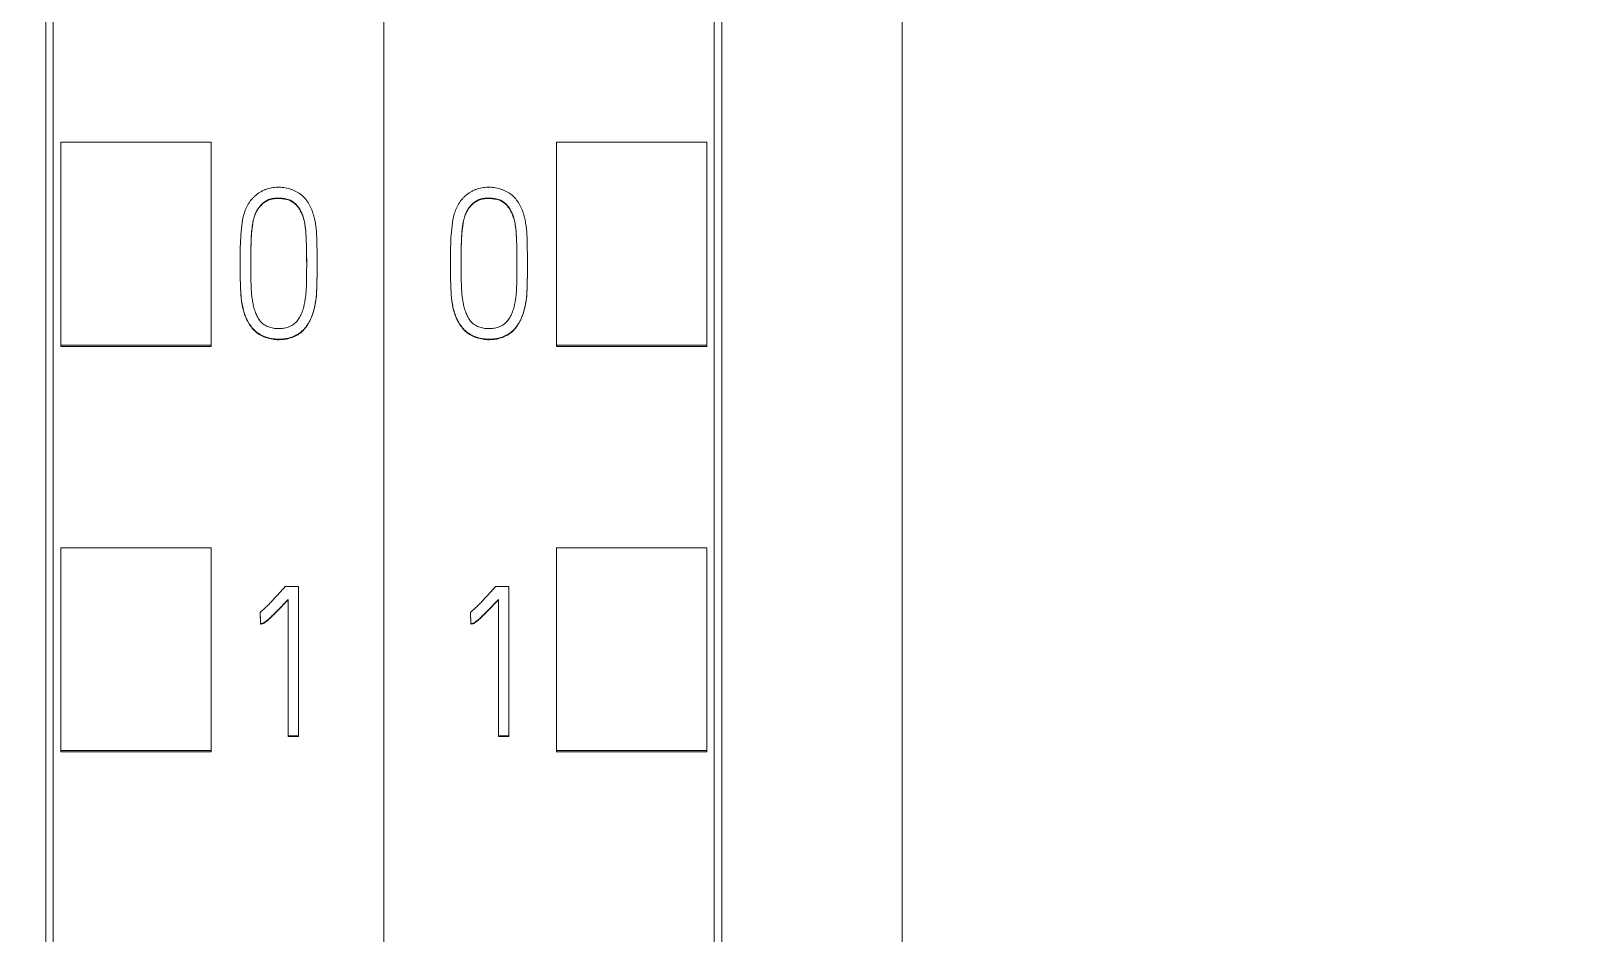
# Model space of a CAD drawing. Header units: millimetres. Extents: x 1359 to 3577, y 1333 to 3557.
# Drawn here: x 2831.47 to 2851.97, y 3249.62 to 3261.64 of the extents above; entities that cross this region are included whole.
import ezdxf

# ---------------------------------------------------------------- set-up
doc = ezdxf.new("R2010")
doc.units = ezdxf.units.MM
doc.set_wipeout_variables(frame=1)
doc.layers.add('000-PI-Oprema', color=30, linetype='Continuous', lineweight=5)
doc.layers.add('002-PI-Kabelska kanalica', color=150, linetype='Continuous')

# ---------------------------------------------------------------- blocks, each defined once
blk = doc.blocks.new('S7-1500 DQ HF - 6ES7522-1BL01-0AB0')
blk.add_wipeout([(0, 147), (34.8, 147), (34.8, 0), (0, 0)])
at = {"layer": '000-PI-Oprema', "color": 0, "linetype": 'ByBlock', "lineweight": 0}
for p, q in [((0, 134.681), (0, 21.262)), ((34.8, 134.681), (34.8, 21.262)), ((4.4, 132.4), (4.4, 23.585)), ((30.4, 23.585), (30.4, 132.4)), ((2.3, 74.367), (2.3, 77.069)), ((4.3, 77.069), (2.3, 77.069)), ((4.3, 74.367), (4.3, 77.069)), ((30.5, 74.367), (30.5, 77.069)), ((30.5, 77.069), (32.5, 77.069)), ((32.5, 74.367), (32.5, 77.069)), ((0.888, 75.469), (0.888, 75.462)), ((1.912, 75.42), (1.912, 75.427)), ((32.888, 75.469), (32.888, 75.462)), ((33.912, 75.42), (33.912, 75.427)), ((2.3, 74.35), (2.3, 74.367)), ((4.3, 74.367), (2.3, 74.367)), ((4.3, 74.35), (2.3, 74.35)), ((4.3, 74.35), (4.3, 74.367)), ((30.5, 74.35), (30.5, 74.367)), ((30.5, 74.367), (32.5, 74.367)), ((30.5, 74.35), (32.5, 74.35)), ((32.5, 74.35), (32.5, 74.367)), ((2.3, 68.966), (2.3, 71.667)), ((4.3, 71.667), (2.3, 71.667)), ((4.3, 68.966), (4.3, 71.667)), ((30.5, 68.966), (30.5, 71.667)), ((30.5, 71.667), (32.5, 71.667)), ((32.5, 68.966), (32.5, 71.667)), ((1.664, 71.151), (1.489, 71.151)), ((1.664, 69.163), (1.664, 71.151)), ((33.664, 71.151), (33.489, 71.151)), ((33.664, 69.163), (33.664, 71.151)), ((1.525, 70.98), (1.525, 69.163)), ((33.525, 70.98), (33.525, 69.163)), ((1.153, 70.806), (1.153, 70.8)), ((33.153, 70.806), (33.153, 70.8)), ((1.161, 70.658), (1.161, 70.652)), ((33.161, 70.658), (33.161, 70.652)), ((1.525, 69.163), (1.525, 69.156)), ((1.525, 69.163), (1.664, 69.163)), ((1.664, 69.156), (1.525, 69.156)), ((1.664, 69.163), (1.664, 69.156)), ((33.525, 69.163), (33.525, 69.156)), ((33.525, 69.163), (33.664, 69.163)), ((33.664, 69.156), (33.525, 69.156)), ((33.664, 69.163), (33.664, 69.156)), ((2.3, 68.95), (2.3, 68.966)), ((4.3, 68.966), (2.3, 68.966)), ((4.3, 68.95), (2.3, 68.95)), ((4.3, 68.95), (4.3, 68.966)), ((30.5, 68.966), (32.5, 68.966)), ((30.5, 68.95), (30.5, 68.966)), ((30.5, 68.95), (32.5, 68.95)), ((32.5, 68.95), (32.5, 68.966))]:
    blk.add_line(p, q, dxfattribs=at)
for points, knots in [([(4.5, 132.586), (4.5, 129.542), (4.5, 119.972), (4.5, 105.802), (4.5, 91.235), (4.5, 77.025), (4.5, 62.731), (4.5, 47.245), (4.5, 34.605), (4.5, 26.64), (4.5, 23.299)], [0, 0, 0, 0, 0.083934, 0.263736, 0.389889, 0.484142, 0.653794, 0.78188, 0.908517, 1, 1, 1, 1]), ([(30.3, 23.299), (30.3, 26.64), (30.3, 34.605), (30.3, 47.245), (30.3, 62.731), (30.3, 77.025), (30.3, 91.235), (30.3, 105.802), (30.3, 119.972), (30.3, 129.542), (30.3, 132.586)], [0, 0, 0, 0, 0.091483, 0.21812, 0.346206, 0.515858, 0.610111, 0.736264, 0.916066, 1, 1, 1, 1]), ([(6.9, 129.52), (6.9, 127.497), (6.9, 118.948), (6.9, 105.802), (6.9, 91.235), (6.9, 77.025), (6.9, 62.731), (6.9, 47.245), (6.9, 34.486), (6.9, 25.605), (6.9, 21.348), (6.9, 20.55)], [0, 0, 0, 0, 0.055935, 0.236292, 0.362833, 0.457376, 0.627551, 0.756032, 0.883059, 0.978086, 1, 1, 1, 1]), ([(1.229, 76.44), (1.254, 76.45), (1.28, 76.457), (1.333, 76.466), (1.36, 76.469), (1.414, 76.47), (1.441, 76.468), (1.494, 76.46), (1.521, 76.455), (1.56, 76.443), (1.572, 76.439), (1.598, 76.43), (1.622, 76.419), (1.646, 76.406), (1.663, 76.396), (1.669, 76.392), (1.68, 76.385), (1.686, 76.381), (1.713, 76.361), (1.732, 76.342), (1.759, 76.312), (1.767, 76.301), (1.783, 76.279), (1.79, 76.268), (1.811, 76.234), (1.823, 76.21), (1.845, 76.161), (1.854, 76.135), (1.865, 76.097), (1.869, 76.084), (1.876, 76.058), (1.885, 76.019), (1.899, 75.927), (1.905, 75.848), (1.909, 75.742), (1.91, 75.689), (1.912, 75.583), (1.912, 75.53), (1.912, 75.424), (1.912, 75.318), (1.91, 75.212), (1.907, 75.106), (1.905, 75.053), (1.894, 74.948), (1.885, 74.896), (1.868, 74.831), (1.864, 74.818), (1.856, 74.792), (1.852, 74.779), (1.837, 74.741), (1.827, 74.716), (1.808, 74.68), (1.802, 74.668), (1.788, 74.645), (1.781, 74.634), (1.757, 74.601), (1.74, 74.581), (1.711, 74.553), (1.701, 74.544), (1.685, 74.531), (1.679, 74.527), (1.668, 74.52), (1.662, 74.516), (1.634, 74.498), (1.609, 74.486), (1.571, 74.472), (1.558, 74.468), (1.532, 74.46), (1.519, 74.457), (1.479, 74.45), (1.453, 74.447), (1.412, 74.445), (1.399, 74.445), (1.371, 74.446), (1.358, 74.447), (1.317, 74.451), (1.291, 74.456), (1.252, 74.466), (1.239, 74.471), (1.214, 74.48), (1.201, 74.485), (1.164, 74.502), (1.141, 74.515), (1.108, 74.539), (1.097, 74.548), (1.077, 74.566), (1.067, 74.576), (1.04, 74.606), (1.024, 74.627), (1.002, 74.661), (0.995, 74.673), (0.982, 74.697), (0.976, 74.709), (0.959, 74.746), (0.95, 74.771), (0.938, 74.809), (0.934, 74.822), (0.927, 74.849), (0.924, 74.862), (0.916, 74.902), (0.911, 74.928), (0.893, 75.061), (0.891, 75.168), (0.888, 75.329), (0.888, 75.382), (0.888, 75.489), (0.888, 75.543), (0.889, 75.65), (0.89, 75.703), (0.895, 75.81), (0.899, 75.863), (0.91, 75.969), (0.917, 76.022), (0.935, 76.1), (0.942, 76.126), (0.956, 76.165), (0.961, 76.178), (0.972, 76.203), (0.978, 76.216), (0.998, 76.252), (1.013, 76.274), (1.039, 76.307), (1.048, 76.317), (1.067, 76.337), (1.077, 76.346), (1.108, 76.373), (1.13, 76.39), (1.166, 76.411), (1.178, 76.418), (1.197, 76.427), (1.206, 76.431), (1.218, 76.436), (1.222, 76.438), (1.226, 76.439), (1.227, 76.439), (1.229, 76.44)], [0, 0, 0, 0, 0.015625, 0.015625, 0.03125, 0.03125, 0.046875, 0.046875, 0.0625, 0.0625, 0.070312, 0.070312, 0.078125, 0.085937, 0.085937, 0.089844, 0.089844, 0.09375, 0.09375, 0.109375, 0.109375, 0.117187, 0.117187, 0.125, 0.125, 0.140625, 0.140625, 0.15625, 0.15625, 0.164062, 0.164062, 0.171875, 0.1875, 0.21875, 0.21875, 0.25, 0.25, 0.28125, 0.28125, 0.3125, 0.34375, 0.34375, 0.375, 0.375, 0.40625, 0.40625, 0.414062, 0.414062, 0.421875, 0.421875, 0.4375, 0.4375, 0.445312, 0.445312, 0.453125, 0.453125, 0.46875, 0.46875, 0.476562, 0.476562, 0.480469, 0.480469, 0.484375, 0.484375, 0.5, 0.5, 0.507812, 0.507812, 0.515625, 0.515625, 0.53125, 0.53125, 0.539062, 0.539062, 0.546875, 0.546875, 0.5625, 0.5625, 0.570312, 0.570312, 0.578125, 0.578125, 0.59375, 0.59375, 0.601562, 0.601562, 0.609375, 0.609375, 0.625, 0.625, 0.632812, 0.632812, 0.640625, 0.640625, 0.65625, 0.65625, 0.664062, 0.664062, 0.671875, 0.671875, 0.6875, 0.6875, 0.75, 0.75, 0.78125, 0.78125, 0.8125, 0.8125, 0.84375, 0.84375, 0.875, 0.875, 0.90625, 0.90625, 0.921875, 0.921875, 0.929687, 0.929687, 0.9375, 0.9375, 0.953125, 0.953125, 0.960937, 0.960937, 0.96875, 0.96875, 0.984375, 0.984375, 0.992188, 0.992188, 0.996094, 0.998047, 0.999023, 0.999023, 1, 1, 1, 1]), ([(33.229, 76.44), (33.254, 76.45), (33.28, 76.457), (33.333, 76.466), (33.36, 76.469), (33.414, 76.47), (33.441, 76.468), (33.494, 76.46), (33.521, 76.455), (33.56, 76.443), (33.572, 76.439), (33.598, 76.43), (33.622, 76.419), (33.646, 76.406), (33.663, 76.396), (33.669, 76.392), (33.68, 76.385), (33.686, 76.381), (33.713, 76.361), (33.732, 76.342), (33.759, 76.312), (33.767, 76.301), (33.783, 76.279), (33.79, 76.268), (33.811, 76.234), (33.823, 76.21), (33.845, 76.161), (33.854, 76.135), (33.865, 76.097), (33.869, 76.084), (33.876, 76.058), (33.885, 76.019), (33.899, 75.927), (33.905, 75.848), (33.909, 75.742), (33.91, 75.689), (33.912, 75.583), (33.912, 75.53), (33.912, 75.424), (33.912, 75.318), (33.91, 75.212), (33.907, 75.106), (33.905, 75.053), (33.894, 74.948), (33.885, 74.896), (33.868, 74.831), (33.864, 74.818), (33.856, 74.792), (33.852, 74.779), (33.837, 74.741), (33.827, 74.716), (33.808, 74.68), (33.802, 74.668), (33.788, 74.645), (33.781, 74.634), (33.757, 74.601), (33.74, 74.581), (33.711, 74.553), (33.701, 74.544), (33.685, 74.531), (33.679, 74.527), (33.668, 74.52), (33.662, 74.516), (33.634, 74.498), (33.609, 74.486), (33.571, 74.472), (33.558, 74.468), (33.532, 74.46), (33.519, 74.457), (33.479, 74.45), (33.453, 74.447), (33.412, 74.445), (33.399, 74.445), (33.371, 74.446), (33.358, 74.447), (33.317, 74.451), (33.291, 74.456), (33.252, 74.466), (33.239, 74.471), (33.214, 74.48), (33.201, 74.485), (33.164, 74.502), (33.141, 74.515), (33.108, 74.539), (33.097, 74.548), (33.077, 74.566), (33.067, 74.576), (33.04, 74.606), (33.024, 74.627), (33.002, 74.661), (32.995, 74.673), (32.982, 74.697), (32.976, 74.709), (32.959, 74.746), (32.95, 74.771), (32.938, 74.809), (32.934, 74.822), (32.927, 74.849), (32.924, 74.862), (32.916, 74.902), (32.911, 74.928), (32.893, 75.061), (32.891, 75.168), (32.888, 75.329), (32.888, 75.382), (32.888, 75.489), (32.888, 75.543), (32.889, 75.65), (32.89, 75.703), (32.895, 75.81), (32.899, 75.863), (32.91, 75.969), (32.917, 76.022), (32.935, 76.1), (32.942, 76.126), (32.956, 76.165), (32.961, 76.178), (32.972, 76.203), (32.978, 76.216), (32.998, 76.252), (33.013, 76.274), (33.039, 76.307), (33.048, 76.317), (33.067, 76.337), (33.077, 76.346), (33.108, 76.373), (33.13, 76.39), (33.166, 76.411), (33.178, 76.418), (33.197, 76.427), (33.206, 76.431), (33.218, 76.436), (33.222, 76.438), (33.226, 76.439), (33.227, 76.439), (33.229, 76.44)], [0, 0, 0, 0, 0.015625, 0.015625, 0.03125, 0.03125, 0.046875, 0.046875, 0.0625, 0.0625, 0.070312, 0.070312, 0.078125, 0.085937, 0.085937, 0.089844, 0.089844, 0.09375, 0.09375, 0.109375, 0.109375, 0.117187, 0.117187, 0.125, 0.125, 0.140625, 0.140625, 0.15625, 0.15625, 0.164062, 0.164062, 0.171875, 0.1875, 0.21875, 0.21875, 0.25, 0.25, 0.28125, 0.28125, 0.3125, 0.34375, 0.34375, 0.375, 0.375, 0.40625, 0.40625, 0.414062, 0.414062, 0.421875, 0.421875, 0.4375, 0.4375, 0.445312, 0.445312, 0.453125, 0.453125, 0.46875, 0.46875, 0.476562, 0.476562, 0.480469, 0.480469, 0.484375, 0.484375, 0.5, 0.5, 0.507812, 0.507812, 0.515625, 0.515625, 0.53125, 0.53125, 0.539063, 0.539063, 0.546875, 0.546875, 0.5625, 0.5625, 0.570313, 0.570313, 0.578125, 0.578125, 0.59375, 0.59375, 0.601563, 0.601563, 0.609375, 0.609375, 0.625, 0.625, 0.632813, 0.632813, 0.640625, 0.640625, 0.65625, 0.65625, 0.664063, 0.664063, 0.671875, 0.671875, 0.6875, 0.6875, 0.75, 0.75, 0.78125, 0.78125, 0.8125, 0.8125, 0.84375, 0.84375, 0.875, 0.875, 0.90625, 0.90625, 0.921875, 0.921875, 0.929688, 0.929688, 0.9375, 0.9375, 0.953125, 0.953125, 0.960938, 0.960938, 0.96875, 0.96875, 0.984375, 0.984375, 0.992187, 0.992187, 0.996094, 0.998047, 0.999023, 0.999023, 1, 1, 1, 1]), ([(1.572, 76.287), (1.592, 76.276), (1.609, 76.263), (1.641, 76.231), (1.656, 76.214), (1.681, 76.177), (1.692, 76.157), (1.711, 76.117), (1.719, 76.096), (1.741, 76.032), (1.749, 75.989), (1.758, 75.922), (1.76, 75.9), (1.763, 75.856), (1.764, 75.833), (1.77, 75.722), (1.772, 75.632), (1.774, 75.454), (1.773, 75.364), (1.771, 75.23), (1.77, 75.163), (1.767, 75.096), (1.763, 75.051), (1.761, 75.029), (1.753, 74.963), (1.745, 74.919), (1.728, 74.854), (1.722, 74.833), (1.71, 74.801), (1.706, 74.791), (1.697, 74.77), (1.688, 74.75), (1.677, 74.73), (1.665, 74.711), (1.658, 74.702), (1.637, 74.676), (1.621, 74.66), (1.594, 74.64), (1.584, 74.634), (1.565, 74.623), (1.555, 74.618), (1.534, 74.609), (1.523, 74.605), (1.502, 74.599), (1.491, 74.596), (1.458, 74.59), (1.436, 74.587), (1.402, 74.586), (1.391, 74.586), (1.368, 74.587), (1.357, 74.588), (1.324, 74.593), (1.302, 74.597), (1.27, 74.608), (1.26, 74.612), (1.239, 74.621), (1.219, 74.631), (1.2, 74.644), (1.187, 74.654), (1.183, 74.658), (1.174, 74.665), (1.17, 74.669), (1.159, 74.681), (1.152, 74.69), (1.138, 74.708), (1.132, 74.717), (1.115, 74.747), (1.105, 74.767), (1.089, 74.808), (1.082, 74.829), (1.073, 74.862), (1.07, 74.873), (1.064, 74.894), (1.057, 74.927), (1.051, 74.96), (1.042, 75.025), (1.039, 75.069), (1.031, 75.201), (1.029, 75.289), (1.029, 75.421), (1.03, 75.466), (1.03, 75.554), (1.031, 75.686), (1.035, 75.818), (1.046, 75.928), (1.049, 75.95), (1.055, 75.994), (1.059, 76.015), (1.067, 76.048), (1.07, 76.058), (1.076, 76.079), (1.08, 76.09), (1.092, 76.121), (1.101, 76.141), (1.117, 76.169), (1.123, 76.179), (1.135, 76.197), (1.142, 76.206), (1.163, 76.231), (1.178, 76.247), (1.204, 76.268), (1.213, 76.275), (1.231, 76.287), (1.241, 76.292), (1.27, 76.307), (1.291, 76.313), (1.335, 76.323), (1.357, 76.325), (1.401, 76.326), (1.423, 76.325), (1.467, 76.32), (1.489, 76.317), (1.521, 76.308), (1.531, 76.305), (1.547, 76.299), (1.552, 76.297), (1.559, 76.294), (1.562, 76.292), (1.567, 76.29), (1.569, 76.289), (1.572, 76.287)], [0, 0, 0, 0, 0.015625, 0.015625, 0.03125, 0.03125, 0.046875, 0.046875, 0.0625, 0.0625, 0.09375, 0.09375, 0.109375, 0.109375, 0.125, 0.125, 0.1875, 0.1875, 0.25, 0.25, 0.28125, 0.296875, 0.296875, 0.3125, 0.3125, 0.34375, 0.34375, 0.359375, 0.359375, 0.367188, 0.367188, 0.375, 0.382813, 0.382813, 0.390625, 0.390625, 0.40625, 0.40625, 0.414063, 0.414063, 0.421875, 0.421875, 0.429688, 0.429688, 0.4375, 0.4375, 0.453125, 0.453125, 0.460938, 0.460938, 0.46875, 0.46875, 0.484375, 0.484375, 0.492188, 0.492188, 0.5, 0.507813, 0.507813, 0.511719, 0.511719, 0.515625, 0.515625, 0.523438, 0.523438, 0.53125, 0.53125, 0.546875, 0.546875, 0.5625, 0.5625, 0.570313, 0.570313, 0.578125, 0.59375, 0.59375, 0.625, 0.625, 0.6875, 0.6875, 0.71875, 0.71875, 0.75, 0.8125, 0.8125, 0.828125, 0.828125, 0.84375, 0.84375, 0.851563, 0.851563, 0.859375, 0.859375, 0.875, 0.875, 0.882813, 0.882813, 0.890625, 0.890625, 0.90625, 0.90625, 0.914063, 0.914063, 0.921875, 0.921875, 0.9375, 0.9375, 0.953125, 0.953125, 0.96875, 0.96875, 0.984375, 0.984375, 0.992188, 0.992188, 0.996094, 0.996094, 0.998047, 0.998047, 1, 1, 1, 1]), ([(1.572, 76.281), (1.552, 76.292), (1.531, 76.3), (1.499, 76.308), (1.488, 76.31), (1.466, 76.314), (1.455, 76.315), (1.421, 76.319), (1.399, 76.32), (1.355, 76.318), (1.332, 76.316), (1.299, 76.309), (1.288, 76.306), (1.267, 76.298), (1.257, 76.294), (1.237, 76.284), (1.227, 76.278), (1.208, 76.266), (1.199, 76.259), (1.182, 76.244), (1.174, 76.236), (1.159, 76.22), (1.151, 76.212), (1.13, 76.185), (1.118, 76.166), (1.102, 76.137), (1.097, 76.127), (1.088, 76.106), (1.084, 76.096), (1.073, 76.064), (1.067, 76.042), (1.052, 75.977), (1.047, 75.933), (1.039, 75.845), (1.036, 75.8), (1.032, 75.711), (1.031, 75.667), (1.03, 75.577), (1.03, 75.533), (1.03, 75.45), (1.029, 75.411), (1.029, 75.373)], [0, 0, 0, 0, 0.050692, 0.050692, 0.076038, 0.076038, 0.101384, 0.101384, 0.152076, 0.152076, 0.202768, 0.202768, 0.228114, 0.228114, 0.25346, 0.25346, 0.278806, 0.278806, 0.304152, 0.304152, 0.329498, 0.329498, 0.354844, 0.354844, 0.405536, 0.405536, 0.430882, 0.430882, 0.456228, 0.456228, 0.506919, 0.506919, 0.608303, 0.608303, 0.709687, 0.709687, 0.811071, 0.811071, 0.912455, 0.912455, 1, 1, 1, 1]), ([(1.773, 75.469), (1.773, 75.495), (1.773, 75.521), (1.772, 75.635), (1.769, 75.723), (1.763, 75.855), (1.76, 75.899), (1.749, 75.986), (1.74, 76.029), (1.722, 76.081), (1.718, 76.091), (1.71, 76.112), (1.705, 76.122), (1.691, 76.152), (1.68, 76.172), (1.661, 76.199), (1.655, 76.208), (1.64, 76.225), (1.625, 76.242), (1.609, 76.256), (1.595, 76.266), (1.591, 76.269), (1.582, 76.275), (1.577, 76.278), (1.572, 76.281)], [0, 0, 0, 0, 0.088977, 0.088977, 0.392651, 0.392651, 0.544488, 0.544488, 0.696326, 0.696326, 0.734285, 0.734285, 0.772244, 0.772244, 0.848163, 0.848163, 0.886122, 0.886122, 0.924081, 0.962041, 0.962041, 0.98102, 0.98102, 1, 1, 1, 1]), ([(33.572, 76.287), (33.592, 76.276), (33.609, 76.263), (33.641, 76.231), (33.656, 76.214), (33.681, 76.177), (33.692, 76.157), (33.711, 76.117), (33.719, 76.096), (33.741, 76.032), (33.749, 75.989), (33.758, 75.922), (33.76, 75.9), (33.763, 75.856), (33.764, 75.833), (33.77, 75.722), (33.772, 75.632), (33.774, 75.454), (33.773, 75.364), (33.771, 75.23), (33.77, 75.163), (33.767, 75.096), (33.763, 75.051), (33.761, 75.029), (33.753, 74.963), (33.745, 74.919), (33.728, 74.854), (33.722, 74.833), (33.71, 74.801), (33.706, 74.791), (33.697, 74.77), (33.688, 74.75), (33.677, 74.73), (33.665, 74.711), (33.658, 74.702), (33.637, 74.676), (33.621, 74.66), (33.594, 74.64), (33.584, 74.634), (33.565, 74.623), (33.555, 74.618), (33.534, 74.609), (33.523, 74.605), (33.502, 74.599), (33.491, 74.596), (33.458, 74.59), (33.436, 74.587), (33.402, 74.586), (33.391, 74.586), (33.368, 74.587), (33.357, 74.588), (33.324, 74.593), (33.302, 74.597), (33.27, 74.608), (33.26, 74.612), (33.239, 74.621), (33.219, 74.631), (33.2, 74.644), (33.187, 74.654), (33.183, 74.658), (33.174, 74.665), (33.17, 74.669), (33.159, 74.681), (33.152, 74.69), (33.138, 74.708), (33.132, 74.717), (33.115, 74.747), (33.105, 74.767), (33.089, 74.808), (33.082, 74.829), (33.073, 74.862), (33.07, 74.873), (33.064, 74.894), (33.057, 74.927), (33.051, 74.96), (33.042, 75.025), (33.039, 75.069), (33.031, 75.201), (33.029, 75.289), (33.029, 75.421), (33.03, 75.466), (33.03, 75.554), (33.031, 75.686), (33.035, 75.818), (33.046, 75.928), (33.049, 75.95), (33.055, 75.994), (33.059, 76.015), (33.067, 76.048), (33.07, 76.058), (33.076, 76.079), (33.08, 76.09), (33.092, 76.121), (33.101, 76.141), (33.117, 76.169), (33.123, 76.179), (33.135, 76.197), (33.142, 76.206), (33.163, 76.231), (33.178, 76.247), (33.204, 76.268), (33.213, 76.275), (33.231, 76.287), (33.241, 76.292), (33.27, 76.307), (33.291, 76.313), (33.335, 76.323), (33.357, 76.325), (33.401, 76.326), (33.423, 76.325), (33.467, 76.32), (33.489, 76.317), (33.521, 76.308), (33.531, 76.305), (33.547, 76.299), (33.552, 76.297), (33.559, 76.294), (33.562, 76.292), (33.567, 76.29), (33.569, 76.289), (33.572, 76.287)], [0, 0, 0, 0, 0.015625, 0.015625, 0.03125, 0.03125, 0.046875, 0.046875, 0.0625, 0.0625, 0.09375, 0.09375, 0.109375, 0.109375, 0.125, 0.125, 0.1875, 0.1875, 0.25, 0.25, 0.28125, 0.296875, 0.296875, 0.3125, 0.3125, 0.34375, 0.34375, 0.359375, 0.359375, 0.367188, 0.367188, 0.375, 0.382813, 0.382813, 0.390625, 0.390625, 0.40625, 0.40625, 0.414063, 0.414063, 0.421875, 0.421875, 0.429688, 0.429688, 0.4375, 0.4375, 0.453125, 0.453125, 0.460938, 0.460938, 0.46875, 0.46875, 0.484375, 0.484375, 0.492188, 0.492188, 0.5, 0.507813, 0.507813, 0.511719, 0.511719, 0.515625, 0.515625, 0.523438, 0.523438, 0.53125, 0.53125, 0.546875, 0.546875, 0.5625, 0.5625, 0.570313, 0.570313, 0.578125, 0.59375, 0.59375, 0.625, 0.625, 0.6875, 0.6875, 0.71875, 0.71875, 0.75, 0.8125, 0.8125, 0.828125, 0.828125, 0.84375, 0.84375, 0.851562, 0.851562, 0.859375, 0.859375, 0.875, 0.875, 0.882812, 0.882812, 0.890625, 0.890625, 0.90625, 0.90625, 0.914062, 0.914062, 0.921875, 0.921875, 0.9375, 0.9375, 0.953125, 0.953125, 0.96875, 0.96875, 0.984375, 0.984375, 0.992187, 0.992187, 0.996094, 0.996094, 0.998047, 0.998047, 1, 1, 1, 1]), ([(33.572, 76.281), (33.552, 76.292), (33.531, 76.3), (33.499, 76.308), (33.488, 76.31), (33.466, 76.314), (33.455, 76.315), (33.421, 76.319), (33.399, 76.32), (33.355, 76.318), (33.332, 76.316), (33.299, 76.309), (33.288, 76.306), (33.267, 76.298), (33.257, 76.294), (33.237, 76.284), (33.227, 76.278), (33.208, 76.266), (33.199, 76.259), (33.182, 76.244), (33.174, 76.236), (33.159, 76.22), (33.151, 76.212), (33.13, 76.185), (33.118, 76.166), (33.102, 76.137), (33.097, 76.127), (33.088, 76.106), (33.084, 76.096), (33.073, 76.064), (33.067, 76.042), (33.052, 75.977), (33.047, 75.933), (33.039, 75.845), (33.036, 75.8), (33.032, 75.711), (33.031, 75.667), (33.03, 75.577), (33.03, 75.533), (33.03, 75.45), (33.029, 75.411), (33.029, 75.373)], [0, 0, 0, 0, 0.050692, 0.050692, 0.076038, 0.076038, 0.101384, 0.101384, 0.152076, 0.152076, 0.202768, 0.202768, 0.228114, 0.228114, 0.25346, 0.25346, 0.278806, 0.278806, 0.304152, 0.304152, 0.329498, 0.329498, 0.354844, 0.354844, 0.405536, 0.405536, 0.430882, 0.430882, 0.456228, 0.456228, 0.506919, 0.506919, 0.608303, 0.608303, 0.709687, 0.709687, 0.811071, 0.811071, 0.912455, 0.912455, 1, 1, 1, 1]), ([(33.773, 75.469), (33.773, 75.495), (33.773, 75.521), (33.772, 75.635), (33.769, 75.723), (33.763, 75.855), (33.76, 75.899), (33.749, 75.986), (33.74, 76.029), (33.722, 76.081), (33.718, 76.091), (33.71, 76.112), (33.705, 76.122), (33.691, 76.152), (33.68, 76.172), (33.661, 76.199), (33.655, 76.208), (33.64, 76.225), (33.625, 76.242), (33.609, 76.256), (33.595, 76.266), (33.591, 76.269), (33.582, 76.275), (33.577, 76.278), (33.572, 76.281)], [0, 0, 0, 0, 0.088977, 0.088977, 0.392651, 0.392651, 0.544488, 0.544488, 0.696326, 0.696326, 0.734285, 0.734285, 0.772244, 0.772244, 0.848163, 0.848163, 0.886122, 0.886122, 0.924081, 0.962041, 0.962041, 0.98102, 0.98102, 1, 1, 1, 1]), ([(0.888, 75.462), (0.888, 75.399), (0.888, 75.335), (0.89, 75.217), (0.891, 75.164), (0.895, 75.083), (0.897, 75.056), (0.901, 75.003), (0.904, 74.976), (0.915, 74.896), (0.925, 74.843), (0.945, 74.778), (0.95, 74.766), (0.959, 74.74), (0.964, 74.728), (0.981, 74.691), (0.994, 74.668), (1.015, 74.634), (1.023, 74.623), (1.039, 74.601), (1.048, 74.591), (1.075, 74.561), (1.095, 74.543), (1.127, 74.519), (1.139, 74.511), (1.162, 74.497), (1.174, 74.491), (1.211, 74.474), (1.236, 74.465), (1.275, 74.454), (1.288, 74.451), (1.315, 74.446), (1.328, 74.444), (1.368, 74.439), (1.395, 74.438), (1.436, 74.44), (1.45, 74.441), (1.476, 74.443), (1.49, 74.445), (1.529, 74.453), (1.555, 74.46), (1.593, 74.474), (1.606, 74.479), (1.63, 74.491), (1.642, 74.497), (1.677, 74.518), (1.698, 74.534), (1.738, 74.572), (1.755, 74.592), (1.779, 74.625), (1.786, 74.637), (1.8, 74.66), (1.807, 74.672), (1.826, 74.708), (1.836, 74.732), (1.855, 74.782), (1.863, 74.808), (1.877, 74.86), (1.883, 74.887), (1.892, 74.94), (1.903, 75.019), (1.907, 75.099), (1.91, 75.206), (1.912, 75.295), (1.912, 75.385), (1.912, 75.421)], [0, 0, 0, 0, 0.074801, 0.074801, 0.137845, 0.137845, 0.169367, 0.169367, 0.200889, 0.200889, 0.263933, 0.263933, 0.279694, 0.279694, 0.295455, 0.295455, 0.326976, 0.326976, 0.342737, 0.342737, 0.358498, 0.358498, 0.39002, 0.39002, 0.405781, 0.405781, 0.421542, 0.421542, 0.453064, 0.453064, 0.468825, 0.468825, 0.484586, 0.484586, 0.516108, 0.516108, 0.531869, 0.531869, 0.54763, 0.54763, 0.579151, 0.579151, 0.594912, 0.594912, 0.610673, 0.610673, 0.642195, 0.642195, 0.673717, 0.673717, 0.689478, 0.689478, 0.705239, 0.705239, 0.736761, 0.736761, 0.768283, 0.768283, 0.799805, 0.799805, 0.831326, 0.89437, 0.89437, 0.957414, 1, 1, 1, 1]), ([(32.888, 75.462), (32.888, 75.399), (32.888, 75.335), (32.89, 75.217), (32.891, 75.164), (32.895, 75.083), (32.897, 75.056), (32.901, 75.003), (32.904, 74.976), (32.915, 74.896), (32.925, 74.843), (32.945, 74.778), (32.95, 74.766), (32.959, 74.74), (32.964, 74.728), (32.981, 74.691), (32.994, 74.668), (33.015, 74.634), (33.023, 74.623), (33.039, 74.601), (33.048, 74.591), (33.075, 74.561), (33.095, 74.543), (33.127, 74.519), (33.139, 74.511), (33.162, 74.497), (33.174, 74.491), (33.211, 74.474), (33.236, 74.465), (33.275, 74.454), (33.288, 74.451), (33.315, 74.446), (33.328, 74.444), (33.368, 74.439), (33.395, 74.438), (33.436, 74.44), (33.45, 74.441), (33.476, 74.443), (33.49, 74.445), (33.529, 74.453), (33.555, 74.46), (33.593, 74.474), (33.606, 74.479), (33.63, 74.491), (33.642, 74.497), (33.677, 74.518), (33.698, 74.534), (33.738, 74.572), (33.755, 74.592), (33.779, 74.625), (33.786, 74.637), (33.8, 74.66), (33.807, 74.672), (33.826, 74.708), (33.836, 74.732), (33.855, 74.782), (33.863, 74.808), (33.877, 74.86), (33.883, 74.887), (33.892, 74.94), (33.903, 75.019), (33.907, 75.099), (33.91, 75.206), (33.912, 75.295), (33.912, 75.385), (33.912, 75.421)], [0, 0, 0, 0, 0.074801, 0.074801, 0.137845, 0.137845, 0.169367, 0.169367, 0.200889, 0.200889, 0.263933, 0.263933, 0.279694, 0.279694, 0.295455, 0.295455, 0.326976, 0.326976, 0.342737, 0.342737, 0.358498, 0.358498, 0.39002, 0.39002, 0.405781, 0.405781, 0.421542, 0.421542, 0.453064, 0.453064, 0.468825, 0.468825, 0.484586, 0.484586, 0.516108, 0.516108, 0.531869, 0.531869, 0.54763, 0.54763, 0.579151, 0.579151, 0.594912, 0.594912, 0.610673, 0.610673, 0.642195, 0.642195, 0.673717, 0.673717, 0.689478, 0.689478, 0.705239, 0.705239, 0.736761, 0.736761, 0.768283, 0.768283, 0.799805, 0.799805, 0.831326, 0.89437, 0.89437, 0.957414, 1, 1, 1, 1]), ([(1.489, 71.151), (1.462, 71.121), (1.435, 71.091), (1.381, 71.032), (1.353, 71.003), (1.312, 70.959), (1.298, 70.944), (1.27, 70.915), (1.256, 70.901), (1.228, 70.873), (1.213, 70.859), (1.183, 70.832), (1.168, 70.819), (1.153, 70.806)], [0, 0, 0, 0, 0.25, 0.25, 0.5, 0.5, 0.625, 0.625, 0.75, 0.75, 0.875, 0.875, 1, 1, 1, 1]), ([(33.489, 71.151), (33.462, 71.121), (33.435, 71.091), (33.381, 71.032), (33.353, 71.003), (33.312, 70.959), (33.298, 70.944), (33.27, 70.915), (33.256, 70.901), (33.228, 70.873), (33.213, 70.859), (33.183, 70.832), (33.168, 70.819), (33.153, 70.806)], [0, 0, 0, 0, 0.25, 0.25, 0.5, 0.5, 0.625, 0.625, 0.75, 0.75, 0.875, 0.875, 1, 1, 1, 1]), ([(1.161, 70.658), (1.167, 70.658), (1.172, 70.659), (1.182, 70.661), (1.187, 70.662), (1.197, 70.666), (1.201, 70.668), (1.21, 70.673), (1.214, 70.676), (1.227, 70.685), (1.235, 70.691), (1.251, 70.704), (1.259, 70.711), (1.282, 70.731), (1.297, 70.745), (1.326, 70.773), (1.341, 70.788), (1.384, 70.831), (1.413, 70.861), (1.469, 70.92), (1.497, 70.95), (1.525, 70.98)], [0, 0, 0, 0, 0.03125, 0.03125, 0.0625, 0.0625, 0.09375, 0.09375, 0.125, 0.125, 0.1875, 0.1875, 0.25, 0.25, 0.375, 0.375, 0.5, 0.5, 0.75, 0.75, 1, 1, 1, 1]), ([(1.525, 70.973), (1.497, 70.943), (1.469, 70.914), (1.413, 70.854), (1.384, 70.825), (1.341, 70.781), (1.326, 70.767), (1.297, 70.739), (1.282, 70.725), (1.259, 70.704), (1.251, 70.698), (1.235, 70.685), (1.227, 70.679), (1.214, 70.67), (1.21, 70.667), (1.201, 70.662), (1.197, 70.66), (1.187, 70.656), (1.182, 70.655), (1.172, 70.653), (1.167, 70.652), (1.161, 70.652)], [0, 0, 0, 0, 0.25, 0.25, 0.5, 0.5, 0.625, 0.625, 0.75, 0.75, 0.8125, 0.8125, 0.875, 0.875, 0.90625, 0.90625, 0.9375, 0.9375, 0.96875, 0.96875, 1, 1, 1, 1]), ([(33.161, 70.658), (33.167, 70.658), (33.172, 70.659), (33.182, 70.661), (33.187, 70.662), (33.197, 70.666), (33.201, 70.668), (33.21, 70.673), (33.214, 70.676), (33.227, 70.685), (33.235, 70.691), (33.251, 70.704), (33.259, 70.711), (33.282, 70.731), (33.297, 70.745), (33.326, 70.773), (33.341, 70.788), (33.384, 70.831), (33.413, 70.861), (33.469, 70.92), (33.497, 70.95), (33.525, 70.98)], [0, 0, 0, 0, 0.03125, 0.03125, 0.0625, 0.0625, 0.09375, 0.09375, 0.125, 0.125, 0.1875, 0.1875, 0.25, 0.25, 0.375, 0.375, 0.5, 0.5, 0.75, 0.75, 1, 1, 1, 1]), ([(33.525, 70.973), (33.497, 70.943), (33.469, 70.914), (33.413, 70.854), (33.384, 70.825), (33.341, 70.781), (33.326, 70.767), (33.297, 70.739), (33.282, 70.725), (33.259, 70.704), (33.251, 70.698), (33.235, 70.685), (33.227, 70.679), (33.214, 70.67), (33.21, 70.667), (33.201, 70.662), (33.197, 70.66), (33.187, 70.656), (33.182, 70.655), (33.172, 70.653), (33.167, 70.652), (33.161, 70.652)], [0, 0, 0, 0, 0.25, 0.25, 0.5, 0.5, 0.625, 0.625, 0.75, 0.75, 0.8125, 0.8125, 0.875, 0.875, 0.90625, 0.90625, 0.9375, 0.9375, 0.96875, 0.96875, 1, 1, 1, 1])]:
    blk.add_open_spline(points, degree=3, knots=knots, dxfattribs=at)
for points, weights in [([(1.153, 70.806), (1.157, 70.732), (1.161, 70.658)], [0.50000002343, 0.49999997657, 0.50000002343]), ([(1.161, 70.652), (1.157, 70.726), (1.153, 70.8)], [0.500000004466, 0.499999995534, 0.500000004466]), ([(33.153, 70.806), (33.157, 70.732), (33.161, 70.658)], [0.500000018061, 0.499999981939, 0.500000018061]), ([(33.161, 70.652), (33.157, 70.726), (33.153, 70.8)], [0.499999996815, 0.500000003185, 0.499999996815])]:
    blk.add_rational_spline(points, weights, degree=2, dxfattribs=at)
blk = doc.blocks.new('6ES7590-1AB60-0AA0-montažna za 1500')
blk.add_line((46274.794, 47059.537), (46274.794, 47098.537))

msp = doc.modelspace()

# ---------------------------------------------------------------- block references
msp.add_blockref('6ES7590-1AB60-0AA0-montažna za 1500', (-43423.223, -43814.604))

# ---------------------------------------------------------------- next in the draw order: block references
at = {"layer": '002-PI-Kabelska kanalica', "color": 0, "linetype": 'ByBlock', "lineweight": 0}
msp.add_blockref('S7-1500 DQ HF - 6ES7522-1BL01-0AB0', (2801.371, 3183.083), dxfattribs=at)

# ---------------------------------------------------------------- next in the draw order: block references
msp.add_blockref('S7-1500 DQ HF - 6ES7522-1BL01-0AB0', (2836.171, 3183.083), dxfattribs=at)

doc.saveas('drawing.dxf')
